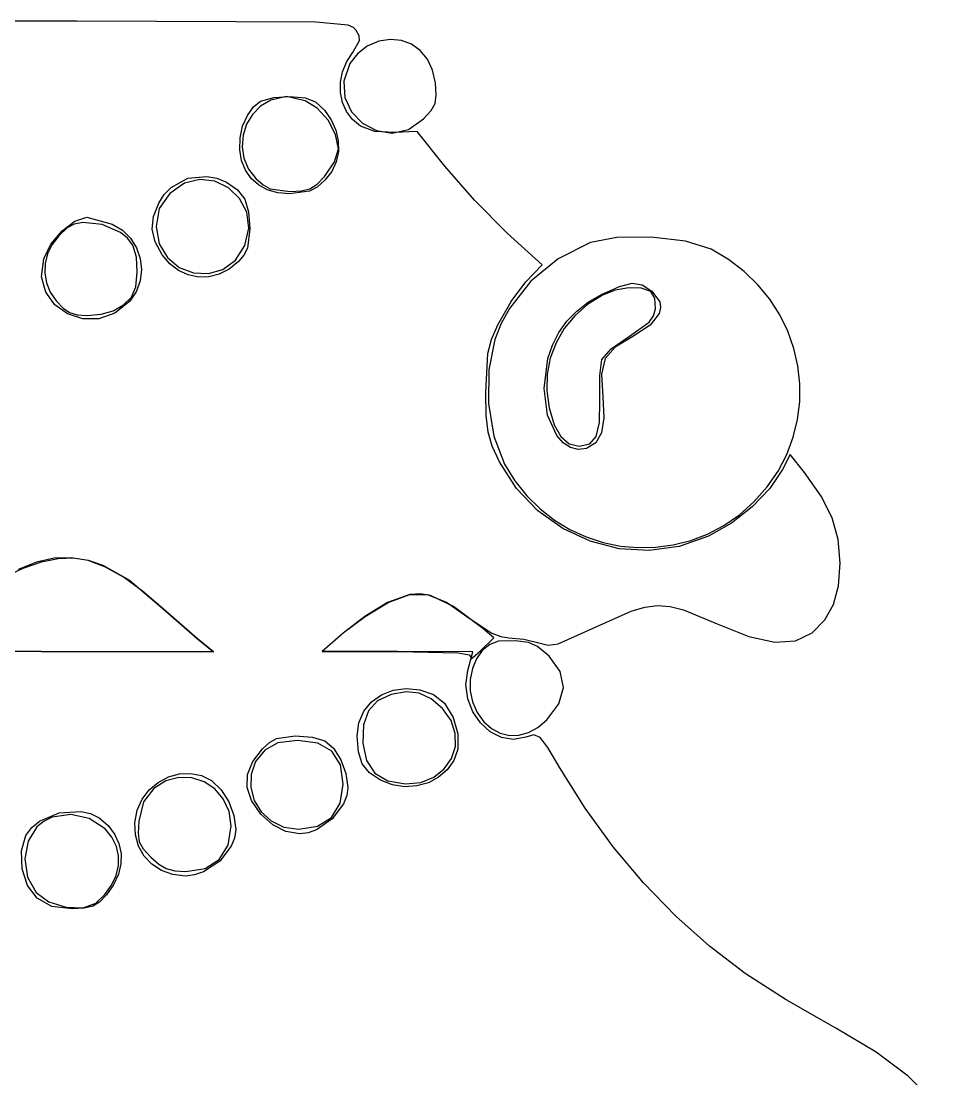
# Model space of a CAD drawing. Extents: x 36 to 317, y 11 to 342.
# Drawn here: x 168.7 to 237.4, y 203.1 to 282.9 of the extents above; entities that cross this region are included whole.
import ezdxf

# ---------------------------------------------------------------- set-up
doc = ezdxf.new("R2010")
doc.units = 0

msp = doc.modelspace()

# ---------------------------------------------------------------- linework, layer by layer
at = {"layer": 'Layer 1'}
for p, q in [((172.864395, 282.916111), (152.223707, 282.904822)), ((190.899862, 282.8329), (172.864395, 282.916111)), ((193.343704, 282.619596), (190.899862, 282.8329)), ((193.759193, 282.441847), (193.343704, 282.619596)), ((193.955933, 282.205969), (193.759193, 282.441847)), ((194.162474, 281.801939), (193.955933, 282.205969)), ((193.712516, 280.601887), (194.199086, 281.454993)), ((194.199086, 281.454993), (194.162474, 281.801939)), ((195.663474, 281.396465), (194.772262, 281.02381)), ((196.536802, 281.53563), (195.663474, 281.396465)), ((197.365928, 281.45543), (196.536802, 281.53563)), ((198.124535, 281.169992), (197.365928, 281.45543)), ((198.786303, 280.693442), (198.124535, 281.169992)), ((193.235411, 279.86514), (193.712516, 280.601887)), ((194.03963, 280.446224), (193.462044, 279.713592)), ((194.772262, 281.02381), (194.03963, 280.446224)), ((199.324917, 280.039907), (198.786303, 280.693442)), ((192.919069, 279.090338), (193.235411, 279.86514)), ((193.462044, 279.713592), (193.015426, 278.391278)), ((199.714057, 279.223511), (199.324917, 280.039907)), ((192.761138, 278.301406), (192.919069, 279.090338)), ((199.927406, 278.258383), (199.714057, 279.223511)), ((192.759266, 277.522268), (192.761138, 278.301406)), ((193.015426, 278.391278), (193.093011, 277.149641)), ((199.995564, 277.342423), (199.927406, 278.258383)), ((186.732804, 276.863499), (187.730339, 277.146851)), ((188.682784, 277.239208), (187.501507, 276.949577)), ((187.730339, 277.146851), (188.947279, 277.234313)), ((190.085253, 276.89913), (188.682784, 277.239208)), ((188.947279, 277.234313), (190.091063, 277.128165)), ((190.091063, 277.128165), (190.869126, 276.830691)), ((192.911101, 276.776847), (192.759266, 277.522268)), ((193.093011, 277.149641), (193.59607, 276.062644)), ((199.909371, 276.703646), (199.995564, 277.342423)), ((185.732678, 275.791583), (186.201719, 276.448819)), ((186.723029, 276.498795), (186.109539, 275.87803)), ((186.201719, 276.448819), (186.732804, 276.863499)), ((187.501507, 276.949577), (186.723029, 276.498795)), ((191.011676, 276.339613), (190.085253, 276.89913)), ((190.869126, 276.830691), (191.546522, 276.186154)), ((191.822905, 275.434483), (191.011676, 276.339613)), ((193.214289, 276.089069), (192.911101, 276.776847)), ((199.609857, 276.161642), (199.909371, 276.703646)), ((185.376086, 274.981417), (185.732678, 275.791583)), ((186.109539, 275.87803), (185.669425, 275.130952)), ((191.546522, 276.186154), (192.062166, 275.462904)), ((193.66648, 275.482856), (193.214289, 276.089069)), ((193.59607, 276.062644), (194.425878, 275.204252)), ((197.888521, 274.740336), (199.038053, 275.535995)), ((199.038053, 275.535995), (199.609857, 276.161642)), ((185.182344, 274.10795), (185.376086, 274.981417)), ((185.669425, 275.130952), (185.411077, 274.301228)), ((192.398192, 274.356449), (191.822905, 275.434483)), ((192.062166, 275.462904), (192.412958, 274.686572)), ((194.26532, 274.982134), (193.66648, 275.482856)), ((195.350421, 274.580628), (194.26532, 274.982134)), ((194.425878, 275.204252), (195.483707, 274.648427)), ((196.67083, 274.469134), (197.888521, 274.740336)), ((185.16195, 273.204286), (185.182344, 274.10795)), ((185.411077, 274.301228), (185.342881, 273.432528)), ((192.616788, 273.278216), (192.398192, 274.356449)), ((192.412958, 274.686572), (192.595798, 273.882789)), ((196.841657, 274.50165), (195.350421, 274.580628)), ((195.483707, 274.648427), (196.67083, 274.469134)), ((198.546281, 274.591961), (196.841657, 274.50165)), ((200.63896, 271.958826), (198.546281, 274.591961)), ((185.299715, 272.385941), (185.16195, 273.204286)), ((185.342881, 273.432528), (185.473226, 272.568521)), ((192.320102, 272.289115), (192.616788, 273.278216)), ((192.595798, 273.882789), (192.607584, 273.077188)), ((185.586084, 271.663757), (185.299715, 272.385941)), ((185.473226, 272.568521), (185.810501, 271.752874)), ((192.607584, 273.077188), (192.445217, 272.295399)), ((186.011505, 271.048571), (185.586084, 271.663757)), ((185.810501, 271.752874), (186.363092, 271.029256)), ((192.105595, 271.563054), (191.585618, 270.905784)), ((191.587382, 271.203176), (192.320102, 272.289115)), ((192.445217, 272.295399), (192.105595, 271.563054)), ((202.887831, 269.392455), (200.63896, 271.958826)), ((179.981151, 270.36578), (181.240579, 271.052981)), ((182.147825, 270.959947), (180.985478, 270.672605)), ((181.240579, 271.052981), (182.678866, 271.19633)), ((183.287997, 270.825294), (182.147825, 270.959947)), ((182.678866, 271.19633), (183.421694, 271.050686)), ((184.317333, 270.330139), (183.287997, 270.825294)), ((183.421694, 271.050686), (184.157172, 270.753031)), ((184.157172, 270.753031), (184.997522, 270.190918)), ((186.566423, 270.551224), (186.011505, 271.048571)), ((186.363092, 271.029256), (186.916419, 270.546006)), ((190.997884, 270.608811), (191.587382, 271.203176)), ((191.585618, 270.905784), (191.000828, 270.388518)), ((179.461896, 269.83161), (179.981151, 270.36578)), ((180.985478, 270.672605), (179.889616, 269.901778)), ((185.147173, 269.535971), (184.317333, 270.330139)), ((184.997522, 270.190918), (185.538562, 269.481134)), ((187.241284, 270.182556), (186.566423, 270.551224)), ((186.916419, 270.546006), (187.467067, 270.246442)), ((188.026534, 269.953406), (187.241284, 270.182556)), ((187.467067, 270.246442), (188.949661, 270.051003)), ((188.912619, 269.874614), (188.026534, 269.953406)), ((190.436576, 270.073625), (188.912619, 269.874614)), ((188.949661, 270.051003), (189.816772, 270.092917)), ((189.816772, 270.092917), (190.453597, 270.258789)), ((191.000828, 270.388518), (190.436576, 270.073625)), ((190.453597, 270.258789), (190.997884, 270.608811)), ((178.636736, 268.155736), (179.039421, 269.177525)), ((179.039421, 269.177525), (179.461896, 269.83161)), ((179.889616, 269.901778), (179.070818, 268.781134)), ((185.688856, 268.504281), (185.147173, 269.535971)), ((185.538562, 269.481134), (185.828116, 268.528)), ((205.356307, 266.919745), (202.887831, 269.392455)), ((179.070818, 268.781134), (178.858446, 267.405168)), ((185.853724, 267.296561), (185.688856, 268.504281)), ((185.828116, 268.528), (185.914006, 267.235835)), ((171.744148, 267.088594), (172.706637, 267.825663)), ((172.663785, 267.581147), (172.139436, 267.305685)), ((173.307457, 267.70757), (172.663785, 267.581147)), ((172.706637, 267.825663), (173.605229, 268.110724)), ((174.767676, 267.561669), (173.307457, 267.70757)), ((173.605229, 268.110724), (175.531044, 267.594257)), ((176.14991, 266.964719), (174.767676, 267.561669)), ((175.531044, 267.594257), (176.301704, 267.147505)), ((178.544209, 267.202409), (178.636736, 268.155736)), ((170.900722, 266.076689), (171.744148, 267.088594)), ((172.139436, 267.305685), (171.494164, 266.704483)), ((176.696099, 266.527332), (176.14991, 266.964719)), ((176.301704, 267.147505), (176.916094, 266.540531)), ((178.765875, 266.25821), (178.544209, 267.202409)), ((178.858446, 267.405168), (179.086031, 266.09363)), ((185.553114, 265.9743), (185.853724, 267.296561)), ((185.914006, 267.235835), (185.733472, 265.773526)), ((207.980975, 264.514152), (205.356307, 266.919745)), ((170.359318, 264.967119), (170.900722, 266.076689)), ((170.99853, 266.045264), (170.654999, 265.344389)), ((171.494164, 266.704483), (170.99853, 266.045264)), ((177.083973, 266.013459), (176.696099, 266.527332)), ((176.916094, 266.540531), (177.365451, 265.812808)), ((177.352012, 265.108286), (177.083973, 266.013459)), ((179.305769, 265.263806), (178.765875, 266.25821)), ((179.086031, 266.09363), (179.69851, 265.060644)), ((184.844914, 264.862733), (185.553114, 265.9743)), ((211.627994, 266.201137), (209.197161, 264.960009)), ((213.626471, 266.582363), (211.627994, 266.201137)), ((216.226279, 266.604053), (213.626471, 266.582363)), ((218.805186, 266.300107), (216.226279, 266.604053)), ((220.740956, 265.704425), (218.805186, 266.300107)), ((170.654999, 265.344389), (170.466034, 264.618222)), ((177.365451, 265.812808), (177.641009, 265.003808)), ((179.873332, 264.588296), (179.305769, 265.263806)), ((185.471391, 265.245059), (185.0624, 264.757569)), ((185.733472, 265.773526), (185.471391, 265.245059)), ((222.060233, 264.920597), (220.740956, 265.704425)), ((170.201492, 263.618382), (170.359318, 264.967119)), ((170.466034, 264.618222), (170.434099, 263.883125)), ((177.422243, 263.961614), (177.352012, 265.108286)), ((177.641009, 265.003808), (177.734005, 264.153004)), ((179.69851, 265.060644), (180.590472, 264.328746)), ((180.534946, 264.083278), (179.873332, 264.588296)), ((183.889137, 264.16493), (184.844914, 264.862733)), ((185.0624, 264.757569), (184.367969, 264.193108)), ((206.765655, 263.225807), (207.980975, 264.514152)), ((209.197161, 264.960009), (207.135322, 263.275108)), ((223.241434, 264.018486), (222.060233, 264.920597)), ((170.513753, 262.44334), (170.201492, 263.618382)), ((170.434099, 263.883125), (170.561659, 263.155461)), ((177.301113, 262.858201), (177.422243, 263.961614)), ((177.734005, 264.153004), (177.635673, 263.299868)), ((181.265303, 263.750967), (180.534946, 264.083278)), ((180.590472, 264.328746), (181.656505, 263.920471)), ((182.039092, 263.593578), (181.265303, 263.750967)), ((181.656505, 263.920471), (182.791197, 263.858354)), ((182.831006, 263.613328), (182.039092, 263.593578)), ((182.791197, 263.858354), (183.889137, 264.16493)), ((183.615735, 263.812433), (182.831006, 263.613328)), ((184.367969, 264.193108), (183.615735, 263.812433)), ((224.282238, 263.011762), (223.241434, 264.018486)), ((170.561659, 263.155461), (170.851176, 262.451593)), ((176.995073, 262.082806), (177.301113, 262.858201)), ((177.635673, 263.299868), (177.337251, 262.483874)), ((207.135322, 263.275108), (205.516066, 261.221245)), ((205.639764, 261.745727), (206.765655, 263.225807)), ((212.470428, 262.272601), (213.820736, 262.883976)), ((214.529593, 262.776015), (213.503814, 262.599725)), ((213.820736, 262.883976), (214.777376, 263.121561)), ((215.475998, 262.750163), (214.529593, 262.776015)), ((214.777376, 263.121561), (215.529692, 262.99799)), ((216.192942, 262.510726), (215.475998, 262.750163)), ((215.529692, 262.99799), (216.267025, 262.525895)), ((225.180325, 261.914096), (224.282238, 263.011762)), ((171.19915, 261.490275), (170.513753, 262.44334)), ((170.851176, 262.451593), (171.305116, 261.787884)), ((176.388719, 261.48805), (176.995073, 262.082806)), ((177.337251, 262.483874), (176.829972, 261.744492)), ((212.548745, 262.232737), (211.421486, 261.522411)), ((211.475545, 261.696289), (212.470428, 262.272601)), ((213.503814, 262.599725), (212.548745, 262.232737)), ((216.49342, 262.008679), (216.192942, 262.510726)), ((216.267025, 262.525895), (216.879117, 261.714473)), ((216.54572, 261.2058), (216.49342, 262.008679)), ((172.160735, 260.80747), (171.19915, 261.490275)), ((171.305116, 261.787884), (171.818998, 261.248288)), ((171.818998, 261.248288), (172.314987, 260.916258)), ((175.614255, 261.055649), (176.388719, 261.48805)), ((176.829972, 261.744492), (175.733127, 260.863435)), ((204.639815, 259.99683), (205.639764, 261.745727)), ((205.516066, 261.221245), (204.895402, 260.079332)), ((211.421486, 261.522411), (210.454622, 260.673596)), ((210.605252, 261.022846), (211.475545, 261.696289)), ((216.404945, 260.665091), (216.54572, 261.2058)), ((216.937447, 261.28416), (216.833851, 260.845173)), ((216.879117, 261.714473), (216.937447, 261.28416)), ((225.933375, 260.739156), (225.180325, 261.914096)), ((173.301559, 260.443206), (172.160735, 260.80747)), ((172.314987, 260.916258), (172.885126, 260.748666)), ((172.885126, 260.748666), (173.621457, 260.702386)), ((174.524673, 260.445768), (173.301559, 260.443206)), ((173.621457, 260.702386), (174.686797, 260.791722)), ((175.733127, 260.863435), (174.524673, 260.445768)), ((174.686797, 260.791722), (175.614255, 261.055649)), ((210.454622, 260.673596), (209.656976, 259.704933)), ((209.862034, 260.256344), (210.605252, 261.022846)), ((216.075423, 260.188741), (216.404945, 260.665091)), ((216.833851, 260.845173), (216.150542, 259.964363)), ((226.539067, 259.500614), (225.933375, 260.739156)), ((204.173476, 258.883639), (204.639815, 259.99683)), ((204.895402, 260.079332), (204.412979, 258.873232)), ((209.656976, 259.704933), (209.037369, 258.635063)), ((209.248375, 259.400856), (209.862034, 260.256344)), ((214.578277, 259.144166), (216.075423, 260.188741)), ((216.150542, 259.964363), (214.848505, 259.118413)), ((203.896776, 257.829979), (204.173476, 258.883639)), ((204.412979, 258.873232), (203.954858, 256.579343)), ((208.766759, 258.460452), (209.248375, 259.400856)), ((213.200282, 258.187652), (214.578277, 259.144166)), ((214.848505, 259.118413), (213.496307, 258.311257)), ((226.995082, 258.212139), (226.539067, 259.500614)), ((208.419671, 257.439206), (208.766759, 258.460452)), ((209.037369, 258.635063), (208.604625, 257.482626)), ((212.486656, 257.367928), (213.200282, 258.187652)), ((213.496307, 258.311257), (212.745772, 257.443776)), ((227.299099, 256.887401), (226.995082, 258.212139)), ((203.731059, 254.881549), (203.896776, 257.829979)), ((208.13902, 255.170474), (208.419671, 257.439206)), ((208.604625, 257.482626), (208.367565, 256.266263)), ((212.34237, 256.151506), (212.486656, 257.367928)), ((212.745772, 257.443776), (212.474397, 256.27123)), ((203.954858, 256.579343), (203.940477, 254.043393)), ((227.448797, 255.54007), (227.299099, 256.887401)), ((208.367565, 256.266263), (208.335012, 255.004615)), ((212.33355, 254.24161), (212.34237, 256.151506)), ((212.474397, 256.27123), (212.559681, 254.548879)), ((203.76508, 253.133192), (203.731059, 254.881549)), ((208.401966, 253.165758), (208.13902, 255.170474)), ((208.335012, 255.004615), (208.515787, 253.716323)), ((227.441857, 254.183815), (227.448797, 255.54007)), ((203.940477, 254.043393), (204.346056, 251.569686)), ((212.312461, 252.60429), (212.33355, 254.24161)), ((212.559681, 254.548879), (212.637617, 252.96613)), ((227.275957, 252.832308), (227.441857, 254.183815)), ((209.10594, 251.624262), (208.401966, 253.165758)), ((208.515787, 253.716323), (208.901368, 252.449508)), ((203.907448, 251.893167), (203.76508, 253.133192)), ((208.901368, 252.449508), (209.409418, 251.546033)), ((212.077786, 251.552295), (212.312461, 252.60429)), ((212.637617, 252.96613), (212.469855, 251.825698)), ((226.948779, 251.499218), (227.275957, 252.832308)), ((204.222589, 250.838085), (203.907448, 251.893167)), ((204.346056, 251.569686), (205.147815, 249.462526)), ((209.583532, 251.083589), (209.10594, 251.624262)), ((212.469855, 251.825698), (212.03903, 251.072748)), ((204.774929, 249.64456), (204.222589, 250.838085)), ((209.409418, 251.546033), (210.04083, 251.004772)), ((210.123644, 250.726364), (209.583532, 251.083589)), ((210.04083, 251.004772), (210.796497, 250.824602)), ((210.796497, 250.824602), (211.58673, 250.990705)), ((212.03903, 251.072748), (211.32778, 250.652446)), ((211.58673, 250.990705), (212.077786, 251.552295)), ((226.458001, 250.198215), (226.948779, 251.499218)), ((210.710364, 250.575134), (210.123644, 250.726364)), ((211.32778, 250.652446), (210.710364, 250.575134)), ((225.801304, 248.942969), (226.458001, 250.198215)), ((226.717015, 250.19454), (226.138812, 249.076587)), ((227.788049, 248.833876), (226.717015, 250.19454)), ((206.059286, 247.624699), (204.774929, 249.64456)), ((205.147815, 249.462526), (205.930238, 248.206219)), ((224.976367, 247.74715), (225.801304, 248.942969)), ((226.138812, 249.076587), (225.180038, 247.64137)), ((229.04906, 247.052463), (227.788049, 248.833876)), ((205.930238, 248.206219), (206.828599, 247.084231)), ((207.668761, 245.93565), (206.059286, 247.624699)), ((225.180038, 247.64137), (223.852634, 246.250968)), ((223.980869, 246.624427), (224.976367, 247.74715)), ((206.828599, 247.084231), (207.829328, 246.098606)), ((229.885182, 245.408798), (229.04906, 247.052463)), ((207.829328, 246.098606), (208.918858, 245.251388)), ((223.852634, 246.250968), (222.273346, 245.011047)), ((222.884046, 245.651349), (223.980869, 246.624427)), ((209.539175, 244.60025), (207.668761, 245.93565)), ((208.918858, 245.251388), (210.083621, 244.54462)), ((221.713206, 244.841204), (222.884046, 245.651349)), ((230.348837, 243.770492), (229.885182, 245.408798)), ((211.606343, 243.641336), (209.539175, 244.60025)), ((210.083621, 244.54462), (211.310048, 243.980346)), ((220.481917, 244.191947), (221.713206, 244.841204)), ((222.273346, 245.011047), (220.558922, 244.027275)), ((211.310048, 243.980346), (212.584571, 243.56061)), ((213.806084, 243.081745), (211.606343, 243.641336)), ((217.892265, 243.367923), (219.203748, 243.701535)), ((220.558922, 244.027275), (218.346556, 243.251878)), ((219.203748, 243.701535), (220.481917, 244.191947)), ((230.492445, 242.005152), (230.348837, 243.770492)), ((212.584571, 243.56061), (213.893623, 243.287456)), ((216.074215, 242.944313), (213.806084, 243.081745)), ((213.893623, 243.287456), (215.223635, 243.162928)), ((215.223635, 243.162928), (216.561038, 243.189069)), ((218.346556, 243.251878), (216.074215, 242.944313)), ((216.561038, 243.189069), (217.892265, 243.367923)), ((169.82375, 242.066138), (168.441264, 241.524668)), ((168.808098, 241.613881), (170.186898, 242.100402)), ((171.146394, 242.361281), (169.82375, 242.066138)), ((170.186898, 242.100402), (171.438334, 242.354685)), ((172.4368, 242.402556), (171.146394, 242.361281)), ((171.438334, 242.354685), (172.60292, 242.388148)), ((173.722572, 242.182423), (172.4368, 242.402556)), ((172.60292, 242.388148), (173.721171, 242.212209)), ((173.721171, 242.212209), (174.833602, 241.838288)), ((175.031313, 241.69334), (173.722572, 242.182423)), ((230.373713, 240.272103), (230.492445, 242.005152)), ((167.26142, 240.883704), (168.808098, 241.613881)), ((174.833602, 241.838288), (176.822961, 240.70834)), ((176.390626, 240.927768), (175.031313, 241.69334)), ((177.828116, 239.878165), (176.390626, 240.927768)), ((176.822961, 240.70834), (179.371385, 238.536991)), ((179.371385, 238.536991), (177.828116, 239.878165)), ((198.000279, 239.626072), (196.319899, 239.01042)), ((196.376696, 239.030175), (197.921599, 239.611564)), ((197.921599, 239.611564), (199.314102, 239.630251)), ((198.77962, 239.682243), (198.000279, 239.626072)), ((199.566426, 239.557578), (198.77962, 239.682243)), ((199.314102, 239.630251), (200.77963, 239.041188)), ((229.999262, 238.859298), (230.373713, 240.272103)), ((196.319899, 239.01042), (194.608617, 237.967961)), ((194.625241, 237.977001), (196.376696, 239.030175)), ((201.306537, 238.726555), (199.566426, 239.557578)), ((200.77963, 239.041188), (202.543608, 237.799333)), ((215.74038, 238.672013), (216.696885, 238.786229)), ((216.696885, 238.786229), (217.648231, 238.716361)), ((229.344087, 237.704265), (229.999262, 238.859298)), ((179.371385, 238.536991), (181.977709, 236.27251)), ((181.977709, 236.27251), (179.371385, 238.536991)), ((203.508809, 237.054618), (201.306537, 238.726555)), ((212.119414, 237.208077), (214.706666, 238.372035)), ((214.706666, 238.372035), (215.74038, 238.672013)), ((217.648231, 238.716361), (218.666467, 238.464088)), ((218.666467, 238.464088), (221.191806, 237.419038)), ((192.969566, 236.721949), (194.625241, 237.977001)), ((194.608617, 237.967961), (192.969566, 236.719126)), ((202.543608, 237.799333), (204.191919, 236.70087)), ((209.207673, 235.900461), (212.119414, 237.208077)), ((221.191806, 237.419038), (223.595034, 236.449797)), ((228.383186, 236.744526), (229.344087, 237.704265)), ((191.382065, 235.323537), (192.969566, 236.721949)), ((192.969566, 236.719126), (191.382065, 235.323537)), ((204.346656, 236.35259), (203.508809, 237.054618)), ((204.191919, 236.70087), (204.868454, 236.443309)), ((204.868454, 236.443309), (205.486482, 236.360704)), ((223.595034, 236.449797), (225.549364, 236.018553)), ((227.122759, 236.118924), (228.383186, 236.744526)), ((181.977709, 236.27251), (183.188796, 235.30237)), ((183.188796, 235.30237), (181.977709, 236.27251)), ((203.359584, 235.386684), (204.346656, 236.35259)), ((204.03334, 235.857023), (203.469298, 235.398882)), ((204.70649, 236.11129), (204.03334, 235.857023)), ((205.963085, 236.134926), (204.70649, 236.11129)), ((205.486482, 236.360704), (206.618679, 236.245787)), ((206.960389, 236.007926), (205.963085, 236.134926)), ((206.618679, 236.245787), (207.74532, 235.969473)), ((207.635694, 235.705066), (206.960389, 236.007926)), ((208.518962, 234.976756), (207.635694, 235.705066)), ((207.74532, 235.969473), (208.443655, 235.804875)), ((208.443655, 235.804875), (209.207673, 235.900461)), ((225.549364, 236.018553), (227.122759, 236.118924)), ((170.175874, 235.318951), (159.053313, 235.414818)), ((159.053313, 235.414818), (170.175874, 235.318951)), ((183.188796, 235.30237), (170.175874, 235.318951)), ((170.175874, 235.318951), (183.188796, 235.30237)), ((197.065671, 235.312953), (191.382065, 235.323537)), ((191.382065, 235.323537), (197.135521, 235.312953)), ((202.749278, 235.30237), (197.065671, 235.312953)), ((197.135521, 235.312953), (201.64764, 235.213382)), ((201.64764, 235.213382), (202.490658, 235.076316)), ((202.373569, 233.894786), (202.749278, 235.30237)), ((202.490658, 235.076316), (202.630744, 234.861398)), ((202.630744, 234.861398), (202.608497, 234.766318)), ((202.608497, 234.766318), (202.738518, 234.83366)), ((202.738518, 234.83366), (203.359584, 235.386684)), ((203.469298, 235.398882), (203.026964, 234.778725)), ((209.346596, 233.818591), (208.518962, 234.976756)), ((202.718939, 234.038411), (202.557824, 233.219795)), ((203.026964, 234.778725), (202.718939, 234.038411)), ((202.236691, 232.80369), (202.373569, 233.894786)), ((202.557824, 233.219795), (202.55622, 232.364738)), ((209.593568, 232.604633), (209.346596, 233.818591)), ((195.860538, 232.050947), (196.738899, 232.396318)), ((196.738899, 232.396318), (197.712143, 232.530654)), ((197.712143, 232.530654), (198.743669, 232.4341)), ((198.743669, 232.4341), (199.796879, 232.086799)), ((202.380603, 231.746809), (202.236691, 232.80369)), ((209.261168, 231.370499), (209.593568, 232.604633)), ((195.566111, 231.602864), (194.873862, 230.839993)), ((195.113658, 231.514399), (195.860538, 232.050947)), ((196.587304, 232.077274), (195.566111, 231.602864)), ((197.715852, 232.272487), (196.587304, 232.077274)), ((198.710322, 232.170539), (197.715852, 232.272487)), ((199.612982, 231.760021), (198.710322, 232.170539)), ((200.466098, 231.029523), (199.612982, 231.760021)), ((199.796879, 232.086799), (200.615743, 231.413671)), ((202.762805, 230.77294), (202.380603, 231.746809)), ((202.55622, 232.364738), (202.726727, 231.515096)), ((194.16074, 229.947192), (194.534859, 230.806529)), ((194.873862, 230.839993), (194.50361, 229.776687)), ((194.534859, 230.806529), (195.113658, 231.514399)), ((201.120493, 230.103083), (200.466098, 231.029523)), ((200.615743, 231.413671), (201.261437, 230.343237)), ((202.726727, 231.515096), (203.081947, 230.712728)), ((208.350687, 230.151811), (209.261168, 231.370499)), ((201.434783, 229.129146), (201.120493, 230.103083)), ((201.261437, 230.343237), (201.631434, 229.108299)), ((203.340798, 229.930884), (202.762805, 230.77294)), ((203.081947, 230.712728), (203.588625, 230.019763)), ((203.588625, 230.019763), (204.175609, 229.500837)), ((207.669334, 229.585359), (208.350687, 230.151811)), ((194.0279, 228.956247), (194.16074, 229.947192)), ((194.50361, 229.776687), (194.448411, 228.400974)), ((204.072085, 229.269439), (203.340798, 229.930884)), ((204.914166, 228.837404), (204.072085, 229.269439)), ((204.175609, 229.500837), (204.824447, 229.157907)), ((206.233884, 229.00788), (206.957583, 229.204701)), ((206.957583, 229.204701), (207.669334, 229.585359)), ((186.886968, 227.982227), (187.409217, 228.458703)), ((188.028469, 228.435017), (187.043248, 227.884154)), ((187.409217, 228.458703), (187.935733, 228.756089)), ((187.935733, 228.756089), (189.35465, 228.952366)), ((189.524336, 228.599588), (188.028469, 228.435017)), ((189.35465, 228.952366), (190.644847, 228.845695)), ((191.042092, 228.397463), (189.524336, 228.599588)), ((190.644847, 228.845695), (191.577857, 228.589005)), ((192.117563, 227.786655), (191.042092, 228.397463)), ((191.577857, 228.589005), (192.2356, 228.022151)), ((194.11761, 227.757055), (194.0279, 228.956247)), ((194.448411, 228.400974), (194.723573, 227.089753)), ((201.435541, 228.161882), (201.434783, 229.129146)), ((201.631434, 229.108299), (201.62321, 227.941657)), ((204.824447, 229.157907), (205.516689, 228.992935)), ((205.824543, 228.683579), (204.914166, 228.837404)), ((205.516689, 228.992935), (206.233884, 229.00788)), ((206.760716, 228.856763), (205.824543, 228.683579)), ((207.362429, 229.02576), (206.760716, 228.856763)), ((207.837174, 228.833171), (207.362429, 229.02576)), ((208.415041, 228.070206), (207.837174, 228.833171)), ((186.137166, 227.00749), (186.886968, 227.982227)), ((187.043248, 227.884154), (186.357233, 227.008434)), ((192.757728, 226.760518), (192.117563, 227.786655)), ((192.2356, 228.022151), (192.792471, 227.149009)), ((194.41353, 226.849897), (194.11761, 227.757055)), ((201.149341, 227.25546), (201.435541, 228.161882)), ((201.62321, 227.941657), (201.319091, 227.105391)), ((209.326118, 226.528076), (208.415041, 228.070206)), ((185.749479, 226.037185), (186.137166, 227.00749)), ((186.357233, 227.008434), (186.014746, 226.039886)), ((192.792471, 227.149009), (193.178157, 226.112156)), ((194.955844, 226.157978), (194.41353, 226.849897)), ((194.723573, 227.089753), (195.353507, 226.137639)), ((200.602759, 226.464048), (201.149341, 227.25546)), ((201.319091, 227.105391), (200.823463, 226.396616)), ((179.770862, 225.848008), (180.597558, 226.080436)), ((180.597558, 226.080436), (181.440257, 226.123704)), ((181.440257, 226.123704), (182.259351, 225.961985)), ((185.722486, 225.064499), (185.749479, 226.037185)), ((186.014746, 226.039886), (185.988007, 225.04311)), ((192.969566, 225.312403), (192.757728, 226.760518)), ((193.178157, 226.112156), (193.322344, 225.054169)), ((195.784734, 225.604503), (194.955844, 226.157978)), ((195.353507, 226.137639), (196.335404, 225.547342)), ((199.822367, 225.841818), (200.602759, 226.464048)), ((200.823463, 226.396616), (200.171267, 225.82932)), ((211.225243, 223.493187), (209.326118, 226.528076)), ((178.323916, 224.878971), (178.999778, 225.442244)), ((179.587659, 225.555608), (178.666888, 224.971972)), ((178.999778, 225.442244), (179.770862, 225.848008)), ((180.563262, 225.818689), (179.587659, 225.555608)), ((181.538956, 225.787693), (180.563262, 225.818689)), ((182.460001, 225.4891), (181.538956, 225.787693)), ((182.259351, 225.961985), (183.015229, 225.579456)), ((183.271657, 224.949389), (182.460001, 225.4891)), ((183.015229, 225.579456), (183.743628, 224.88515)), ((192.741831, 223.873989), (192.969566, 225.312403)), ((196.695643, 225.254625), (195.784734, 225.604503)), ((196.335404, 225.547342), (197.666452, 225.321575)), ((197.624692, 225.116153), (196.695643, 225.254625)), ((197.666452, 225.321575), (198.83474, 225.442937)), ((199.397446, 225.417486), (198.53694, 225.175102)), ((198.83474, 225.442937), (199.822367, 225.841818)), ((200.171267, 225.82932), (199.397446, 225.417486)), ((177.782883, 224.174013), (178.323916, 224.878971)), ((178.666888, 224.971972), (177.900654, 223.976035)), ((183.919184, 224.195039), (183.271657, 224.949389)), ((183.743628, 224.88515), (184.327299, 223.968363)), ((186.054764, 224.082618), (185.722486, 225.064499)), ((185.988007, 225.04311), (186.249233, 224.082707)), ((193.234561, 224.4431), (192.98904, 223.829434)), ((193.322344, 225.054169), (193.234561, 224.4431)), ((198.53694, 225.175102), (197.624692, 225.116153)), ((177.41629, 223.343196), (177.782883, 224.174013)), ((177.900654, 223.976035), (177.545054, 222.519459)), ((184.347843, 223.252528), (183.919184, 224.195039)), ((184.327299, 223.968363), (184.715046, 222.93205)), ((186.761621, 223.03484), (186.054764, 224.082618)), ((186.249233, 224.082707), (186.770645, 223.223275)), ((192.082991, 222.800403), (192.741831, 223.873989)), ((192.98904, 223.829434), (192.131762, 222.697965)), ((170.042981, 222.508837), (171.535613, 223.138717)), ((171.007526, 222.809597), (170.385953, 222.513801)), ((172.393348, 223.017758), (171.007526, 222.809597)), ((171.535613, 223.138717), (173.152532, 223.248888)), ((173.795442, 222.7203), (172.393348, 223.017758)), ((173.152532, 223.248888), (173.89973, 223.083421)), ((173.89973, 223.083421), (174.548557, 222.757232)), ((177.239568, 222.383998), (177.41629, 223.343196)), ((184.502894, 222.148337), (184.347843, 223.252528)), ((184.715046, 222.93205), (184.855672, 221.879167)), ((187.645088, 222.234547), (186.761621, 223.03484)), ((186.770645, 223.223275), (187.52446, 222.529414)), ((213.343642, 220.5809), (211.225243, 223.493187)), ((169.01982, 221.44137), (169.451143, 222.024669)), ((169.846732, 222.08907), (169.177049, 221.002359)), ((169.451143, 222.024669), (170.042981, 222.508837)), ((170.385953, 222.513801), (169.846732, 222.08907)), ((175.005052, 221.92397), (173.795442, 222.7203)), ((174.548557, 222.757232), (175.213969, 222.188092)), ((175.213969, 222.188092), (175.71187, 221.540451)), ((177.280459, 221.470606), (177.239568, 222.383998)), ((177.545054, 222.519459), (177.476896, 221.603499)), ((184.275325, 220.689462), (184.502894, 222.148337)), ((187.52446, 222.529414), (188.482897, 222.065725)), ((188.644971, 221.723642), (187.645088, 222.234547)), ((188.482897, 222.065725), (189.618175, 221.896806)), ((189.618175, 221.896806), (191.02959, 222.128917)), ((192.131762, 222.697965), (190.964459, 221.867062)), ((191.02959, 222.128917), (192.082991, 222.800403)), ((168.68182, 220.262193), (169.01982, 221.44137)), ((175.513048, 221.295215), (175.005052, 221.92397)), ((175.845997, 220.612655), (175.513048, 221.295215)), ((175.71187, 221.540451), (176.040678, 220.831153)), ((177.520432, 220.628321), (177.280459, 221.470606)), ((177.476896, 221.603499), (177.563089, 220.964722)), ((184.767718, 221.241561), (184.520208, 220.615439)), ((184.855672, 221.879167), (184.767718, 221.241561)), ((189.701078, 221.544028), (188.644971, 221.723642)), ((190.331406, 221.629105), (189.701078, 221.544028)), ((190.964459, 221.867062), (190.331406, 221.629105)), ((169.177049, 221.002359), (168.941945, 219.662839)), ((176.006058, 219.893128), (175.845997, 220.612655)), ((176.040678, 220.831153), (176.198809, 220.077045)), ((177.940959, 219.882444), (177.520432, 220.628321)), ((177.563089, 220.964722), (177.862603, 220.422718)), ((177.862603, 220.422718), (178.434407, 219.797071)), ((183.610498, 219.6142), (184.275325, 220.689462)), ((184.520208, 220.615439), (183.644629, 219.488302)), ((215.639709, 217.844495), (213.343642, 220.5809)), ((168.736231, 218.925489), (168.68182, 220.262193)), ((168.941945, 219.662839), (169.144064, 218.29395)), ((175.995388, 219.153472), (176.006058, 219.893128)), ((176.198809, 220.077045), (176.184679, 219.294974)), ((178.523509, 219.258275), (177.940959, 219.882444)), ((178.434407, 219.797071), (179.037216, 219.259669)), ((182.535236, 218.949373), (183.610498, 219.6142)), ((169.142604, 217.659893), (168.736231, 218.925489)), ((175.816145, 218.410525), (175.995388, 219.153472)), ((176.184679, 219.294974), (175.996705, 218.501786)), ((179.249556, 218.781115), (178.523509, 219.258275)), ((179.037216, 219.259669), (179.605365, 218.93109)), ((179.605365, 218.93109), (180.248524, 218.766684)), ((181.076361, 218.721804), (182.535236, 218.949373)), ((183.644629, 219.488302), (182.425158, 218.679063)), ((169.144064, 218.29395), (169.786054, 217.119134)), ((175.470487, 217.681125), (175.816145, 218.410525)), ((175.996705, 218.501786), (175.633305, 217.714329)), ((180.100568, 218.476265), (179.249556, 218.781115)), ((181.058017, 218.369026), (180.100568, 218.476265)), ((180.248524, 218.766684), (181.076361, 218.721804)), ((181.747783, 218.450312), (181.058017, 218.369026)), ((182.425158, 218.679063), (181.747783, 218.450312)), ((169.86049, 216.694036), (169.142604, 217.659893)), ((174.960573, 216.982112), (175.470487, 217.681125)), ((175.633305, 217.714329), (175.092894, 216.949447)), ((218.071837, 215.337252), (215.639709, 217.844495)), ((169.786054, 217.119134), (170.755527, 216.428201)), ((170.959438, 216.076278), (169.86049, 216.694036)), ((170.755527, 216.428201), (172.042731, 216.029005)), ((174.28856, 216.330322), (174.960573, 216.982112)), ((175.092894, 216.949447), (174.574442, 216.406042)), ((172.4968, 215.89958), (170.959438, 216.076278)), ((172.042731, 216.029005), (173.327223, 215.977671)), ((173.414905, 215.937167), (172.4968, 215.89958)), ((173.327223, 215.977671), (174.28856, 216.330322)), ((174.061283, 216.087302), (173.414905, 215.937167)), ((174.574442, 216.406042), (174.061283, 216.087302)), ((220.612864, 213.071221), (218.071837, 215.337252)), ((223.308739, 211.022909), (220.612864, 213.071221)), ((226.409293, 209.017658), (223.308739, 211.022909)), ((230.164362, 206.88081), (226.409293, 209.017658)), ((233.2204, 205.059991), (230.164362, 206.88081)), ((235.622719, 203.261396), (233.2204, 205.059991)), ((237.411998, 201.44997), (235.622719, 203.261396))]:
    msp.add_line(p, q, dxfattribs=at)

doc.saveas('drawing.dxf')
